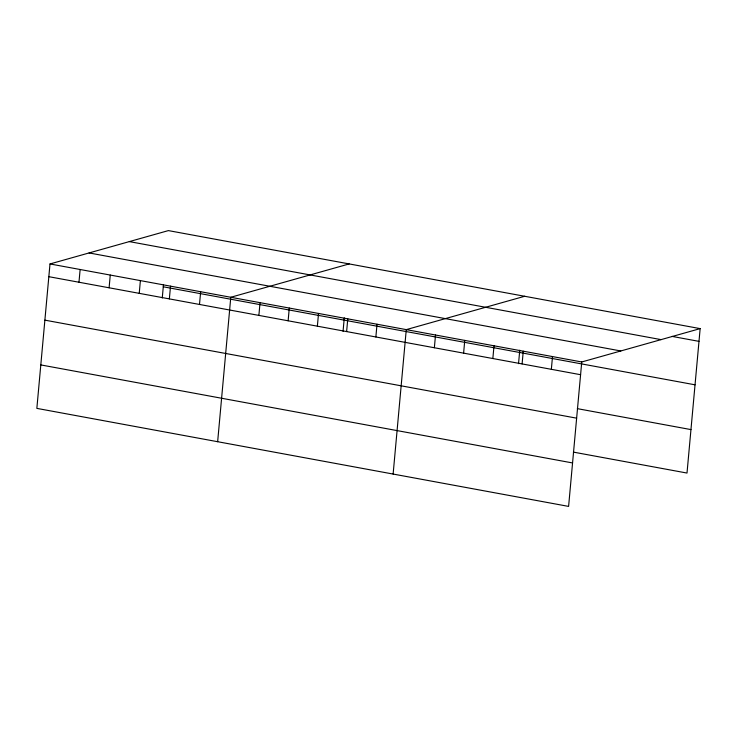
<?xml version="1.0" encoding="UTF-8"?>
<svg xmlns="http://www.w3.org/2000/svg" width="737" height="737" viewBox="0 0 737 737"><rect width="100%" height="100%" fill="white"/><g stroke="black" fill="none" stroke-linecap="round" stroke-linejoin="round"><path stroke-width="1.11" d="M700.15 328.619L168.395 230.598L49.996 263.947L36.85 408.381L568.605 506.402L581.751 361.968L700.15 328.619L687.004 473.053L573.395 452.113M78.97 282.234L80.13 269.502M109.104 287.789L110.264 275.058M139.238 293.344L140.389 280.613M162.26 297.988L163.485 284.5M169.363 298.9L170.523 286.168M199.497 304.455L200.657 291.723M217.645 441.712L230.792 297.269L349.191 263.92M258.88 315.399L260.041 302.667M288.13 320.798L289.282 308.057M317.371 326.187L318.531 313.446M343.055 331.318L344.28 317.831M346.62 331.576L347.781 318.835M375.87 336.966L377.022 324.234M393.125 474.057L406.271 329.623L524.67 296.274M434.36 347.753L435.521 335.013M463.61 353.143L464.761 340.402M492.85 358.532L494.011 345.8M518.535 363.663L519.76 350.186M522.1 363.931L523.261 351.19M551.35 369.32L552.501 356.579M671.997 336.385L698.989 341.36M129.325 241.598L661.08 339.628M89.066 252.938L620.821 350.969M49.996 263.947L581.751 361.968M163.282 286.794L695.037 384.815M48.835 276.679L580.59 374.709M577.347 408.648L690.956 429.597M44.883 320.144L576.638 418.165M40.802 364.916L572.566 462.947"/></g></svg>
